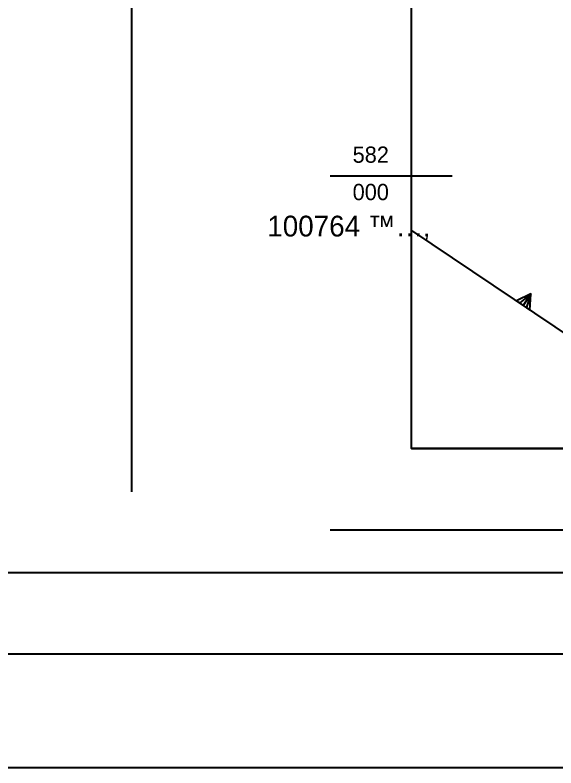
# Model space of a CAD drawing. Extents: x 271 to 16033, y -55852 to 2525.
# Drawn here: x 15989.46 to 15997.78, y -55799.97 to -55788.39 of the extents above; entities that cross this region are included whole.
import ezdxf
from ezdxf.enums import TextEntityAlignment as Align

# ---------------------------------------------------------------- set-up
doc = ezdxf.new("R2010")
doc.units = 0
doc.header["$MEASUREMENT"] = 0
for name, color, linetype in [('1620', 213, 'Continuous'), ('CONT', 8, 'Continuous'), ('GUSH_MARM', 173, 'Continuous'), ('TR_GILYON', 7, 'Continuous')]:
    doc.layers.add(name, color=color, linetype=linetype)
doc.styles.add('DCADTXTSTYLE9', font='HEBTXT')

# ---------------------------------------------------------------- blocks, each defined once
blk = doc.blocks.new('GUSHMARK')
at = {"color": 7, "linetype": 'Continuous'}
for p, q in [((-0.025, 0.772), (-0.262, 0.028)), ((0, 0.867), (0, 0)), ((0.023, 0.765), (0.24, 0.036))]:
    blk.add_line(p, q, dxfattribs=at)
at = {"color": 131, "linetype": 'Continuous'}
blk.add_lwpolyline([(0.501, 0), (0, 0.867), (-0.501, 0)], close=True, dxfattribs=at)
blk = doc.blocks.new('ANOT101')
at = {"color": 7, "linetype": 'Continuous', "ltscale": 0.079375}
blk.add_blockref('GUSHMARK', (0, 0), dxfattribs=at)

msp = doc.modelspace()

# ---------------------------------------------------------------- linework, layer by layer
at = {"color": 250, "linetype": 'Continuous', "ltscale": 0.01, "elevation": 1172.19571}
msp.add_lwpolyline([(15995.5603, -55776.17533), (16022.11495, -55776.17533), (16022.11495, -55795.05713), (15995.5603, -55795.05713)], close=True, dxfattribs=at)
at = {"layer": 'CONT', "color": 250, "linetype": 'Continuous', "ltscale": 0.01}
for p, q in [((15991.25842, -55795.72068, 1172.19571), (15991.25842, -55730.72068, 1172.19571)), ((16028.25423, -55796.97068, 1172.19571), (15929.50423, -55796.97068, 1172.19571)), ((16029.50423, -55798.22068, 1172.19571), (15928.25423, -55798.22068, 1172.19571)), ((16030.75423, -55799.97068, 1172.19571), (15927.00423, -55799.97068, 1172.19571))]:
    msp.add_line(p, q, dxfattribs=at)
at = {"layer": 'GUSH_MARM', "color": 175, "linetype": 'Continuous', "ltscale": 0.01}
msp.add_line((15995.5603, -55791.6985, 1172.19571), (15998.99845, -55794.01248, 1172.19571), dxfattribs=at)
at = {"layer": 'TR_GILYON', "color": 250, "linetype": 'Continuous', "ltscale": 0.01}
for p, q in [((15994.3103, -55790.85881, 1172.19571), (15995.5603, -55790.85881, 1172.19571)), ((15995.5603, -55790.85881, 1172.19571), (15996.1853, -55790.85881, 1172.19571))]:
    msp.add_line(p, q, dxfattribs=at)
at = {"layer": 'TR_GILYON', "color": 250, "linetype": 'Continuous', "ltscale": 0.01, "elevation": 1172.19571}
for points in [[(15994.3103, -55796.30713), (16023.36495, -55796.30713), (16023.36495, -55774.92533), (15994.3103, -55774.92533)], [(15995.5603, -55795.05713), (16022.11495, -55795.05713), (16022.11495, -55776.17533), (15995.5603, -55776.17533)]]:
    msp.add_lwpolyline(points, dxfattribs=at)

# ---------------------------------------------------------------- block references
at = {"layer": '1620', "color": 213, "linetype": 'Continuous', "ltscale": 7.62, "xscale": 0.2499999999901309, "yscale": 0.2499999999418415, "zscale": 0.2499999999909051, "rotation": -33.94176920149183}
msp.add_blockref('ANOT101', (15997.27937, -55792.85549, 1172.19571), dxfattribs=at)

# ---------------------------------------------------------------- texts
at = {"layer": 'GUSH_MARM', "color": 250, "linetype": 'Continuous', "ltscale": 0.2, "style": 'DCADTXTSTYLE9', "flags": 8}
msp.add_attdef('100764 ™…‚', text='TEXT', height=0.32, dxfattribs=at).set_placement((15994.59172, -55791.47308, 1172.19571), align=Align.TOP_CENTER)
at = {"layer": 'TR_GILYON', "color": 250, "linetype": 'Continuous', "ltscale": 0.01, "style": 'DCADTXTSTYLE9'}
msp.add_text('582', height=0.25, dxfattribs=at).set_placement((15994.9353, -55790.73381, 1172.19571), align=Align.BOTTOM_CENTER)
msp.add_text('000', height=0.25, dxfattribs=at).set_placement((15994.9353, -55790.98381, 1172.19571), align=Align.TOP_CENTER)

doc.saveas('drawing.dxf')
